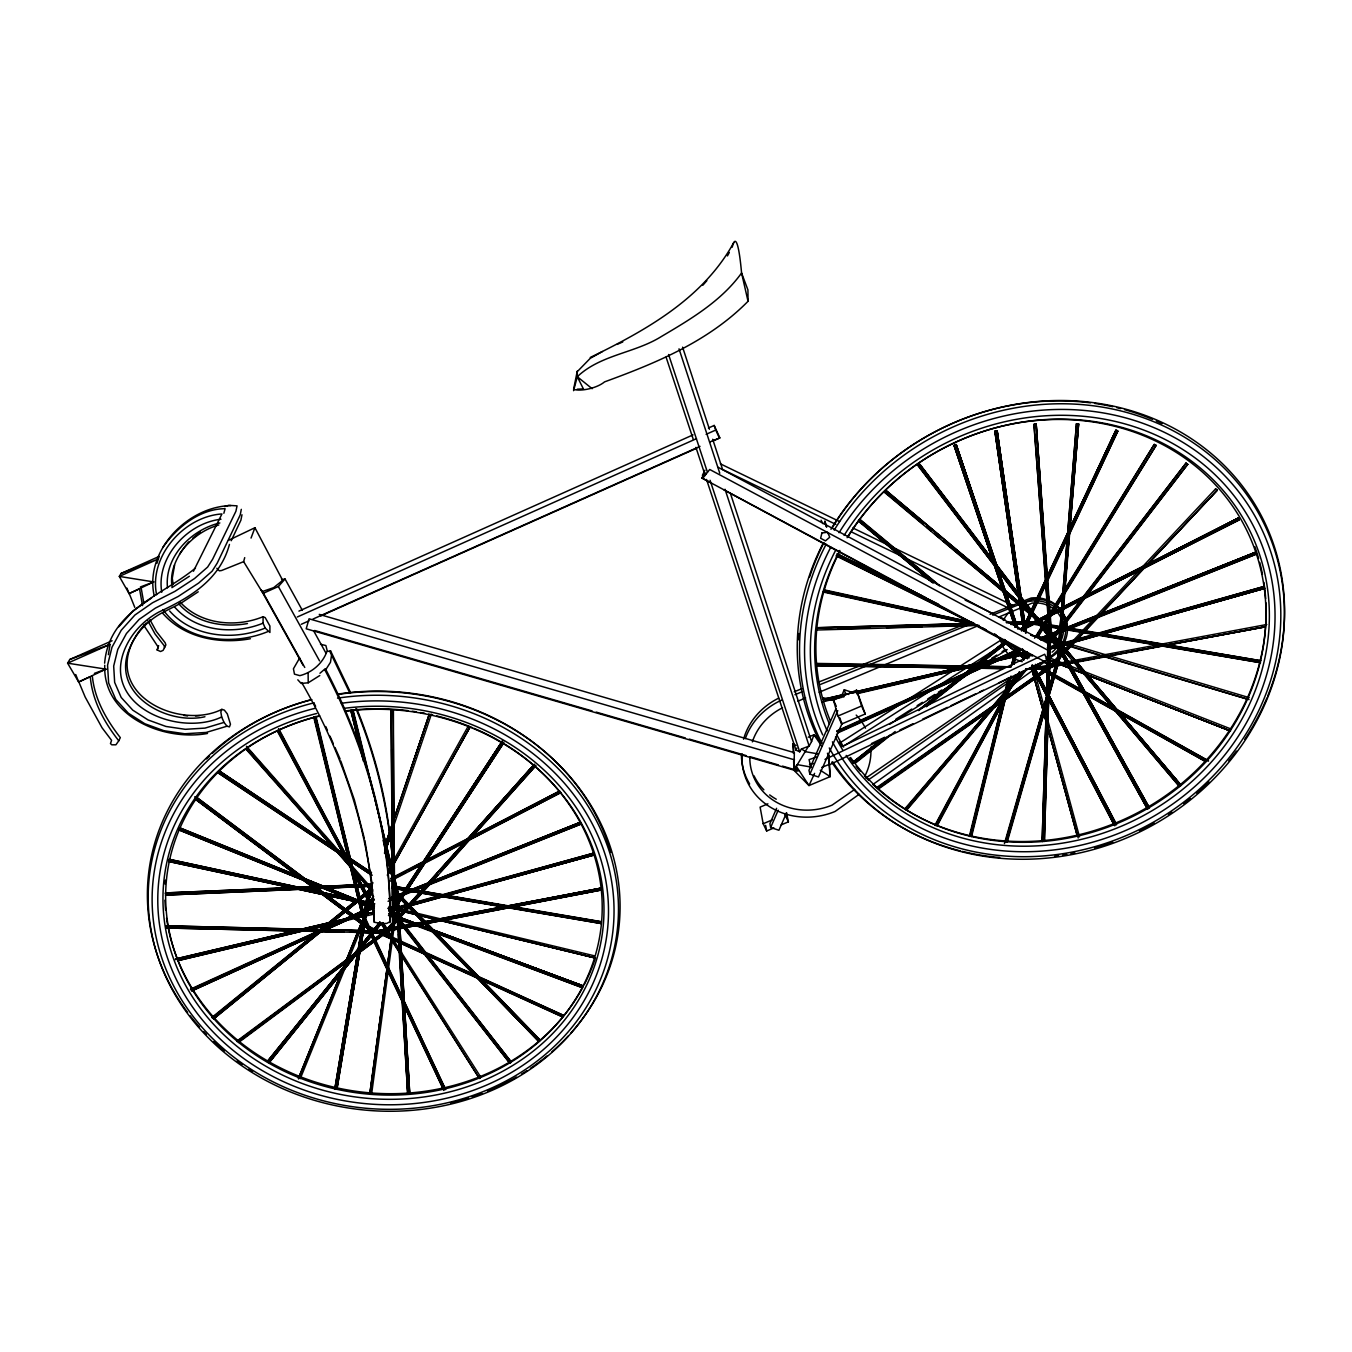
<?xml version="1.0" encoding="UTF-8"?>
<svg xmlns="http://www.w3.org/2000/svg" width="1352" height="1352" viewBox="0 0 1352 1352"><rect width="100%" height="100%" fill="white"/><g stroke="black" fill="none" stroke-linecap="round" stroke-linejoin="round"><path stroke-width="1.5" d="M884.631 492.449L886.118 490.556L1049.422 627.632L1049.034 628.511L1048.172 629.187L884.631 492.449L886.118 490.556L998.976 585.416M1043.541 662.074L1047.259 664.069L1047.884 643.282L718.149 467.302M1042.578 841.552L1046.516 702.972M1046.634 698.764L1047.462 669.358M1050.284 640.003L1044.386 841.4L1050.369 641.913L1048.932 685.937M1046.363 702.888L1042.155 841.316L1045.941 719.551M1046.499 698.68L1047.259 673.516M1046.194 711.152L1046.33 706.944M1046.533 700.657L1047.107 681.763M1047.242 677.555L1047.378 673.364M1044.437 826.461L1045.451 795.01M1045.789 784.515L1046.921 748.856M1047.124 742.569L1047.53 729.979M1047.8 721.596L1048.729 692.241M1260.571 662.717L1034.686 624.455L1035.159 622.224L1261.01 660.79L1165.678 644.769M1057.703 657.19L1076.429 423.92L1078.609 423.903L1059.545 657.123L1057.703 657.19L1076.496 423.818M1046.887 669.291L1046.921 667.246L1032.303 667.06L1046.989 667.313L1046.887 669.291L1025.914 668.97M1076.429 423.92L1078.541 424.004L1059.022 656.92M1059.377 652.729L1060.255 642.234M1060.61 638.026L1061.489 627.531M1062.013 621.227L1062.909 610.732M1063.432 604.445L1065.731 577.152M1066.069 572.944L1067.134 560.353M1067.488 556.162L1078.609 423.903M396.863 916.96L582.12 985.642L399.077 917.163L582.12 985.642L581.428 987.332L416.027 925.714M582.12 985.625L399.077 917.163M581.766 986.554L581.428 987.332L582.137 985.507L432.454 929.956M581.428 987.332L437.879 933.353M147.672 620.45L155.024 633.953L163.879 645.293L164.64 647.456L163.102 650.363L160.55 651.512L157.17 649.974L158.167 647.017L143.599 625.047M158.657 645.648L157.17 649.974M370.042 1094.292L393.99 917.602L395.46 917.095L371.665 1093.633M392.621 929.568L369.823 1093.683L393.99 917.602L395.866 918.092M331.46 655.602L330.496 662.243L325.257 670.474M408.169 890.867L391.607 888.061L600.677 922.774M600.846 922.436L396.085 886.692L600.964 921.625M1018.073 628.832L956.185 444.555L955.222 444.605L954.106 445.619L1015.2 627.396L993.737 563.277M373.152 931.443L372.56 932.086L195.432 799.252L372.56 932.086L373.794 930.463L196.851 797.545L370.431 927.945M562.584 1016.957L369.147 928.976L370.195 927.066L563.48 1015.369L563.159 1016.315L369.147 928.976L370.195 927.066M108.363 654.689L110.07 644.363L69.78 659.506L67.6 663.173L78.686 682.033L105.98 669.155L67.6 663.173L110.07 644.363M335.042 1089.34L362.556 923.517M364.398 923.872L336.885 1089.425L364.313 925.748M365.091 919.732L369.873 892.59L367.44 907.091M362.522 923.45L334.823 1088.951L357.553 954.309M365.361 919.529L366.409 913.31L365.327 919.478L363.958 920.577L443.912 1090.422M301.699 682.557C343.881 755.43 371.699 837.665 374.318 922.267L381.906 923.636L386.79 923.416L390.086 921.591C391.488 833.322 366.02 746.405 325.342 668.632L319.951 673.262M358.246 950.169L362.082 927.387M364.888 910.826L365.581 906.668M366.291 902.528L368.031 892.185L364.601 911.028L367.71 892.421L369.552 892.827M336.648 1089.036L364.279 925.681M368.133 902.933L369.873 892.59M156.883 563.412L159.198 556.399L121.072 573.451L119.314 576.408L129.116 593.646L153.722 581.918L119.314 576.408L157.576 559.305L121.072 573.451M319.258 614.383L794.351 752.675L793.945 770.268L809.003 785.563L830.162 776.623L829.503 764.252L821.813 767.378M174.594 565.085L172.279 578.267L173.141 584.503M374.318 922.267L374.082 915.169M241.298 509.349L240.217 514.909L217.25 563.074L212.112 571.186L198.659 583.05L178.244 596.452L155.412 608.096L139.171 619.385L126.446 633.513L117.776 649.433L113.686 666.063L114.65 682.405L121.19 697.463L132.783 710.155L148.095 719.957L165.975 726.463L185.325 729.319L205.031 728.103L224.01 722.424L227.001 726.21L229.451 726.886L230.465 724.233L227.305 713.873L224.347 710.104L221.863 709.361C181.54 729.539 110.239 697.852 130.705 646.34A83.621 75.323 18.4 0 1 146.354 622.951M241.974 514.74L240.893 520.216L231.209 540.716M573.569 390.677L577.287 376.735L577.27 371.124L573.586 389.359C580.938 391.657 597.043 388.176 604.581 381.872C656.328 362.978 708.583 341.346 748.045 301.276L747.926 289.92L741.572 273.003A152.032 10.562 -90 0 0 732.226 247.179M118.773 740.795L115.917 744.8L111.794 744.817L110.475 743.566L111.574 740.338L102.042 727.765L85.176 697.057L78.805 681.847L90.263 676.693C92.375 700.758 104.188 722.34 118.773 740.795L120.311 737.634C106.369 719.72 94.454 699.052 92.308 675.763M104.628 663.173C109.056 610.817 161.226 596.283 195.448 568.093M969.84 836.499L1008.575 677.825M1011.549 665.623L1016.028 647.304M971.581 836.584L1005.533 698.409M1006.344 695.046L1011.026 676.034M1013.899 664.271L1017.921 647.861M969.384 836.111L1008.507 677.639M1011.397 665.894L1015.943 647.439M971.108 836.28L1005.212 698.95M1007.764 688.692L1010.316 678.45M1013.865 664.102L1016.924 651.799M228.505 540.31L254.92 527.719L282.703 580.38L273.645 587.647L262.018 591.652L243.647 561.655L244.712 557.632M223.857 513.27L225.091 508.69C199.572 508.842 176.774 527.398 162.713 547.611M1005.415 842.11L1059.41 651.985L1060.458 652.019L1061.286 652.881L1059.292 652.408L1004.435 843.597M1007.189 842.11L1061.404 652.458L1006.767 841.603M327.759 651.41L330.547 650.802L330.142 652.171L349.982 693.39M1047.58 637.958L1046.651 639.58L1047.378 637.35L1249.18 697.649M1051.231 638.516L1036.156 424.021L1035.193 423.869L1033.925 424.579L1049.76 634.375M372.696 883.093L368.031 897.069L369.873 897.306L372.56 889.329L369.873 897.306L371.023 892.742M384.745 847.163L392.756 823.216M394.091 819.227L428.854 715.445L393.99 818.889M384.576 853.518L392.604 829.638M431.373 714.211L393.956 825.142M372.527 882.535L367.829 896.477L372.56 882.518M384.593 846.741L392.638 822.861M385.371 844.628L392.79 822.709M394.818 816.726L429.209 715.056M384.661 853.433L392.722 829.503M384.509 852.977L391.252 833.102M389.427 909.609L391.252 908.291L511.259 1061.996L510.65 1062.74L509.738 1063.078L389.427 909.609L391.252 908.291M1023.903 626.01L1022.112 629.812L1115.856 430.443L1117.783 431.22L1116.972 430.392L1115.958 430.139L1022.518 630.336M251.033 538.079L254.92 527.719M263.082 616.715L263.065 623.171L265.178 628.055L269.91 632.482L269.91 626.01L265.195 617.611L263.082 616.715C235.806 627.869 200.333 624.675 179.917 601.843M221.863 709.361L220.832 711.98L221.66 716.982L224.01 722.424M1058.853 641.068L1054.797 636.251L1181.073 785.242L1045.147 625.469L1043.744 626.145L1055.811 640.949M298.572 1078.964L366.443 910.91M1047.259 664.069L1047.614 663.19L701.772 477.932L705.288 472.913M298.471 1078.338L366.02 911.332L367.744 912.194L367.524 911.13M367.744 912.194L300.279 1078.642M298.471 1078.321L363.282 918.701M878.614 788.875L1057.061 663.308L1056.605 662.193L1055.946 661.534L877.448 787.793M730.384 493.328L811.555 741.606L809.155 746.034L801.466 748.974L799.657 751.797L795.99 750.106L796.835 748.062M776.589 808.293L769.896 823.638L770.64 827.525L778.921 830.246L786.492 812.941M770.64 827.525L778.194 810.203M835.891 708.921L808.969 770.319L809.899 774.138L818.467 776.994L842.195 723.168M840.927 697.395L844.29 689.723L852.943 692.68M809.899 774.138L837.784 710.611M843.682 697.125L845.372 693.289L844.29 689.723M814.597 773.344L809.003 785.563L796.074 765.874M1025.695 622.207L1045.349 580.38M1047.141 576.577L1115.958 430.139M1025.12 628.781L1066.998 539.499M1068.824 535.561L1117.884 430.933L1068.621 535.291M229.451 544.45C219.903 579.738 190.142 597.5 159.046 611.949A88.657 79.785 18.3 0 0 124.452 649.991C102.16 706.15 178.836 737.364 221.66 716.982M1025.627 626.382L1045.333 584.622M1047.124 580.836L1065.934 540.986M808.614 745.932L793.945 770.268L793.641 761.159M594.018 955.729L593.714 957.689L594.018 955.729L388.954 906.482M931.393 581.766L858.368 521.111L859.906 519.286L939.437 585.484M704.933 470.226L702.398 475.329L705.947 473.944M828.658 754.737L829.452 764.809L1047.868 659.438M600.558 923.585L600.88 921.777L391.725 886.608M363.958 920.577L365.716 920.289L365.327 919.512M935.347 825.599L1015.555 675.138M1023.481 660.266L1027.436 652.847L1023.447 660.232M935.043 825.041L1015.504 675.037M937.037 826.004L1019.492 671.944M1027.266 657.41L1029.261 653.709M733.798 242.498C703.192 298.555 645.631 330.513 590.266 357.452M936.733 825.447L1019.459 671.876M395.088 889.464L394.818 890.647L395.494 890.055M727.444 255.934L729.353 252.435M373.372 896.224L363.181 914.527L365.125 915.642L374.284 899.148L364.381 915.507L363.401 914.949L373.575 896.596M387.821 870.908L468.451 725.787M387.5 875.319L469.921 726.852M387.568 875.302L470.175 726.768L394.547 862.153M373.405 896.207L363.401 914.949M366.95 911.552L373.084 900.584M387.382 874.964L391.472 867.646M1185.957 463.246L1187.648 464.429L1185.957 463.246L1047.58 644.008M1036.105 636.724L1154.253 444.419L1156.061 445.433L1154.253 444.419L1034.55 638.195M1037.677 637.536L1156.061 445.433L1063.872 594.204M1037.221 637.215L1061.641 597.787M193.437 571.254L221.948 513.946C184.193 516.396 148.686 556.213 156.595 594.728M503.907 742.214L397.877 904.403L503.13 743.684L402.423 896.765M399.567 897.863L394.919 904.927L502.285 741.099L393.871 907.31L394.767 907.936M401.882 894.331L502.674 740.795M397.792 903.795L400.107 900.28M1035.75 667.229L1035.226 668.023L1031.982 665.319L1035.226 668.023L1036.545 666.468M1048.611 633.48L1050.47 633.699M1040.837 639.073L1041.124 640.138M1051.112 638.465L1058.819 628.443M1061.388 625.114L1186.076 463.043M1050.403 643.079L1187.766 464.209L1087.397 594.204M1050.098 642.538L1056.52 634.206M1060.39 629.204L1084.828 597.533M703.04 477.915L709.715 469.482L1048.003 650.295L1047.884 643.282M188.722 541.932C178.177 553.965 169.254 570.105 172.076 586.548M179.562 554.134C188.756 540.192 202.715 529.612 218.787 524.965M267.544 1061.928L371.715 932.272M374.352 928.993L379.625 922.419L374.335 928.908M381.129 923.534L269.082 1062.74L356.252 954.563M389.038 913.715L391.674 910.437M394.311 907.158L396.947 903.897L395.46 902.73L396.558 903.102M371.682 932.17L267.375 1061.438L349.391 959.903M352.044 956.624L370.566 933.708M374.538 928.79L379.827 922.25M358.888 951.284L381.349 923.433L360.173 949.51M389.275 913.597L391.911 910.318M268.913 1062.249L272.884 1057.348M275.521 1054.087L340.332 974.015M344.287 969.114L356.201 954.411M905.198 809.341L1010.265 685.751L904.792 808.935M906.533 810.304L1026.776 669.274L1007.51 691.582M906.144 809.882L973.254 731.55M976.009 728.356L996.542 704.375M999.297 701.164L1003.404 696.381M299.688 657.917L293.435 668.784L294.466 674.141L299.84 675.645C312.261 672.552 323.196 662.936 327.184 650.667L325.883 645.546L320.509 644.245M702.854 285.238L706.842 280.675M303.068 665.235L261.004 589.793L263.403 593.241L278.36 586.514L285.052 578.994L302.375 610.377M440.752 871.617L535.899 765.553L389.258 929.838L387.787 928.925L534.26 764.387L534.953 765.08M534.26 764.387L397.319 917.484L533.009 765.84M395.984 921.54L428.161 885.661M432.37 880.98L437.963 874.744M118.841 626.736L133.088 610.867L151.542 598.023M919.833 464.175L1059.14 646.864L1058.548 647.507L1057.196 648.098L1059.14 646.847L1057.196 648.098L918.16 465.341M1057.196 648.098L1059.14 646.864L919.647 464.497L1058.548 647.507L918.718 465.257M373.203 931.122L373.794 930.463L194.722 796.784M1217.239 490.235L1052.785 665.759L1051.045 664.238L1215.566 488.9L1216.563 489.542L1217.239 490.235L1052.262 665.319L1056.605 660.722M1059.495 657.647L1069.618 646.898M1072.508 643.822L1097.08 617.712M1099.97 614.636L1217.07 490.235L1215.566 488.9M577.287 371.631L590.249 358.331L602.417 351.537M393.195 912.516L391.674 913.749L388.801 910.454C392.249 917.771 395.866 909.812 388.987 907.783L393.195 912.516L389.004 907.767M164.369 647.794L165.89 644.904L165.147 642.741L156.325 631.418L149.903 619.655M997.151 430.815L994.886 431.305L1023.565 630.928L995.072 431.136L996.204 430.899L997.151 430.815L1026.185 632.685L997.151 430.815L1025.796 632.55M319.799 675.51L308.222 682.794L301.158 683.436L297.812 679.819M391.759 926.171L393.347 927.32L391.759 926.171L237.141 1041.615M1023.937 631.063L994.886 431.305L996.204 430.899M278.732 728.728L372.713 905.029L371.986 905.654L371.006 905.891L277.65 731.618M344.219 932.069L166.195 927.979L384.019 932.981L384.002 931.122L377.715 930.97M384.002 931.122L167.969 926.576M212.213 1017.904L316.469 932.863M319.731 930.21L370.228 889.024L212.044 1017.346M324.362 928.756L370.009 891.627M324.26 928.858L371.496 890.427M213.329 1018.394L321.032 931.224M332.457 921.979L370.009 891.593M583.608 389.308L577.287 376.735C600.474 354.647 634.832 353.176 661.382 336.513C690.652 319.207 721.376 301.074 741.572 273.003L748.045 301.276M192.846 538.079L200.299 532.147M853.112 762.934L882.636 739.392M918.701 710.628L1005.601 641.321L918.447 710.324M855.782 762.832L895.193 731.517M926.373 706.724L1006.817 642.792M1021.588 631.046L1029.785 624.523L1028.433 622.985M882.298 738.986L852.723 762.443L882.281 738.986M918.397 710.307L1005.432 641.237M1020.219 629.508L1023.498 626.905M855.41 762.342L889.92 735.032M931.021 702.516L968.843 672.62M981.991 662.21L1006.648 642.707M1024.732 628.393L1029.785 624.523M793.37 753.419L794.351 752.675M238.543 1042.544L393.347 927.32L238.527 1041.834M237.141 1040.905L392.114 925.85M397.268 894.297L395.764 894.703L397.032 915.625M1062.807 655.957L1147.375 808.8L1055.675 643.637L1056.605 642.386L1057.551 642.284L1085.115 692.004M1147.916 805.843L1057.551 642.284L1055.675 643.637L1147.916 809.121M859.095 794.334L835.097 811.453A67.701 61.516 -12.8 0 1 742.113 753.909M872.817 784.549L1033.925 669.578M1039.063 665.894L1044.2 662.226M1047.631 659.793L1054.492 654.892A34.78 31.485 -25.8 0 0 1058.413 651.208M877.245 787.151L1055.861 661.753L1057.061 663.308M878.411 788.233L1000.446 702.803M1003.877 700.387L1057.146 663.088M593.731 855.055L393.804 910.285L593.731 855.055L412.056 904.691M854.633 789.45L832.122 805.099A59.843 54.367 -12.8 0 1 749.819 757.019M868.491 779.817L1027.79 669.054M593.156 853.247L397.065 907.783M865.922 778.008L1013.121 676.929M198.237 591.804L180.898 603.245L162.054 612.845A83.875 75.509 18.4 0 0 129.386 648.808C110.475 693.559 166.144 725.669 204.946 716.746M171.924 587.647L189.364 576.256M839.998 742.84L903.897 702.043M907.446 699.778L955.374 669.189M960.697 665.792L1001.511 639.716M844.763 745.425L1002.931 644.617M889.836 724.199L975.198 669.916M978.747 667.651L984.087 664.255M987.653 661.99L1007.206 649.552M895.852 719.179L911.789 709.056M917.112 705.676L922.419 702.313M927.726 698.933L934.823 694.438M938.356 692.19L941.905 689.942M961.373 677.572L964.922 675.324M991.489 658.441L996.796 655.078M1002.119 651.698L1005.651 649.45M394.024 876.214L399.634 898.725L397.556 898.759M368.876 901.446L367.558 902.409L369.096 901.716L372.476 907.04M390.694 879.07L559.745 791.021L390.728 878.428M389.967 881.234L560.708 792.694L560.083 791.968M395.781 877.617L405.161 872.784M408.912 870.84L463.364 842.786M467.116 840.843L560.979 792.458M1025.12 627.007L1238.314 518.019L1026.793 625.418L1238.331 518.137L1239.226 519.912L1025.644 627.987M1025.982 628.342L1138.215 571.203M1141.95 569.31L1238.787 519.083M1029.531 625.807L1038.894 621.075M1042.629 619.182L1046.38 617.289M1050.115 615.397L1059.478 610.665M1063.23 608.772L1078.203 601.201M1085.69 597.415L1089.442 595.522M1093.177 593.629L1138.114 570.916M1141.865 569.023L1239.209 519.793M956.117 445.045L954.106 445.619L1014.98 625.689M1043.575 626.567L1045.147 625.469L1180.533 785.918M841.772 746.676L1032.353 654.757M871.432 743.583L884.715 737.246M899.891 730.012L913.175 723.675M922.656 719.146L947.313 707.383M951.115 705.575L975.772 693.813M979.575 692.004L983.36 690.196M998.537 682.963L1011.82 676.625M1021.301 672.096L1040.279 663.055M190.446 989.765L374.369 905.587L168.645 861.444L372.51 905.164L212.146 870.232M190.564 989.089L374.369 905.587M373.338 908.172L191.578 990.982L362.201 913.192L193.606 989.444M836.702 731.635L1019.78 648.69M836.685 730.993L1019.577 648.707M837.648 732.987L1022.349 649.67L985.828 665.911M839.491 731.517L981.974 667.635M298.944 611.104L693.018 434.888M708.397 428.026L714.177 425.441L719.856 437.896L712.149 441.343M297.288 617.002L696.466 438.656M706.116 434.347L715.749 430.037L714.177 425.441M301.31 624.269L309.017 620.838M312.87 619.115L700.015 446.363M709.648 442.053L719.856 437.896M320.863 615.937L696.736 448.222M69.78 659.506L112.081 640.763M617.036 344.405L622.765 341.955M833.423 700.032L856.56 690.162L865.212 713.991L841.688 723.979L838.037 716.002L833.423 700.032L836.313 706.319M838.037 716.002L861.579 705.981L856.56 690.162M808.242 737.178L813.938 734.761L821.999 743.042M767.902 803.832L760.111 807.127L763.17 823.723L766.668 830.99L773.919 827.948M763.17 823.723L772.229 819.92M781.169 824.889L788.402 821.847L786.475 812.637M797.917 701.181L805.657 697.936M819.211 692.258L977.902 625.807M999.196 616.901L1032.1 603.127A30.741 27.817 -25.8 0 1 1061.016 617.915M480.315 1078.119L479.419 1078.49L379.963 921.946M314.594 718.656L364.347 924.667L366.257 924.193L365.53 924.802L315.472 716.644L366.409 924.447L365.53 924.802M364.347 924.667L365.226 924.312M243.647 561.655L221.576 570.51L219.345 570.848L216.878 568.279M794.959 694.674L802.784 691.531M820.41 684.433L967.288 625.368M992.74 615.126L1031.914 599.375A34.78 31.485 -25.8 0 1 1060.238 609.515M374.453 906.753L370.262 907.885L369.806 906.888L373.71 905.316M389.291 899.063L580.16 822.371L580.921 824.128L388.075 901.294M1039.941 638.938L1255.095 552.495L1255.602 553.407L1255.788 554.354L1042.341 639.783M1254.791 552.545L1039.553 638.431L1254.791 552.545L1255.788 554.354M580.16 822.371L389.139 898.522L580.16 822.371L580.549 823.267M1047.834 636.944L1255.484 554.421M393.787 898.421L580.904 824.061M794.249 691.734L802.074 688.641M817.74 682.439L858.858 666.181M862.762 664.626L962.607 625.131M990.019 614.281L1019.391 602.671M1023.295 601.116L1031.137 598.023A34.713 31.434 -25.9 0 1 1066.66 626.213M140.371 586.988L153.722 581.918M510.042 1061.945L511.259 1061.996L391.032 908.933M94.37 673.38L105.98 669.155M816.861 756.985L809.071 759.621L810.879 767.615M809.493 764.657L813.363 763.356M824.973 759.452L1044.707 654.25L1047.293 660.52M263.065 623.171C234.166 635.034 196.564 631.654 174.949 607.42M265.178 628.055C233.828 641 193.032 637.333 169.625 610.986M267.797 631.621C233.389 645.867 185.765 641.845 163.017 609.617M224.702 506.544L228.691 505.344L237.056 505.851L235.924 511.242L212.653 559.187L207.616 567.08L194.57 578.504L174.966 591.348L152.523 602.772L134.913 615.025L121.224 630.252L111.946 647.321L107.552 665.252L108.633 682.997L115.816 699.491L128.372 713.231L144.816 723.742L163.964 730.722L184.768 733.764L206.163 732.446L227.001 726.21M219.852 522.954C191.071 529.646 164.234 556.973 167.496 587.85M1047.513 648.03L1055.608 645.732M1059.647 644.583L1264.052 586.481L1264.323 587.444M1047.394 647.456L1057.534 644.617M1061.573 643.467L1264.052 586.481L1264.543 588.39L1048.003 649.602L1264.543 588.39L1104.567 633.158M1051.941 647.895L1055.98 646.763M1076.226 641.085L1098.5 634.848M395.156 907.699L592.937 853.399L593.494 855.208M401.966 907.446L406.006 906.33M1036.021 424.443L1033.925 424.579M175.49 959.633L295.682 930.92M301.8 929.466L373.101 912.431L354.765 916.639M302.29 931.055L178.058 960.596L304.318 930.632M312.481 928.638L336.918 922.824M308.391 929.669L336.901 922.909M373.575 914.206L340.518 921.827M823.621 699.863L842.009 695.519M852.216 693.12L1025.83 652.12L849.935 693.12L960.19 667.347M293.637 931.089L175.439 959.024L295.665 930.666M348.647 918.076L299.738 929.635L373.084 912.397M964.28 666.401L1003.083 657.325M1009.217 655.906L1023.515 652.56M821.796 701.992L842.245 697.193M856.56 693.83L1026.202 653.996M178.058 959.988L301.445 931.004M313.782 928.097L334.35 923.281M825.616 700.488L835.84 698.105M858.334 692.883L968.708 667.263M976.888 665.353L985.067 663.46M995.275 661.077L1025.948 653.962M995.832 431.237L996.948 431.001L1025.526 632.973M378.797 931.19L600.508 888.247L600.863 890.072L379.135 932.626L378.678 930.514L600.508 888.247L378.678 930.514L379.135 932.626L600.863 890.072L600.744 889.227M283.278 579.332L285.052 578.994M1265.371 626.872L1041.682 668.125L1041.682 666.485L1266.807 624.506M383.157 931.173L426.674 922.926M430.815 922.132L600.761 889.92M1052.008 666.215L1066.491 663.545M1070.615 662.767L1105.767 656.278M1109.908 655.5L1264.982 626.821L1042.02 668.733L1042.037 667.111M247.484 623.559C223.384 627.903 195.634 623.103 178.886 603.938M250.407 638.736C219.514 644.431 184.109 637.941 162.764 613.318M195.482 715.918L199.454 715.664M207.515 733.46C163.761 741.572 102.718 716.594 104.746 665.252M577.27 389.19L582.83 388.937M165.333 893.621L295.801 887.791M300.009 887.605L371.563 884.411M314.796 888.568L165.451 895.092L371.648 886.219M319.004 888.382L367.389 886.253L337.932 887.402M318.903 886.439L165.316 892.945L371.563 884.36L323.111 886.27M182.283 893.74L201.211 892.979M213.836 892.455L234.859 891.61M245.388 891.171L266.412 890.309M276.94 889.886L300.076 888.94M308.493 888.602L314.796 888.348M319.004 888.179L333.724 887.571M817.656 628.325L970.905 623.745M1008.693 622.613L1038.082 621.734L1006.564 622.579M817.453 629.998L978.983 625.334M1010.738 624.472L1038.049 623.694M970.854 623.559L817.453 627.717L970.618 623.509M1006.277 622.545L1035.649 621.734M838.24 628.832L869.742 628.021M886.54 627.582L922.233 626.652M932.728 626.365L974.724 625.283M1012.513 624.286L1023.025 624.016M1027.216 623.914L1035.615 623.694M816.169 664.035L1011.313 666.806L816.219 663.409M1000.7 668.513L816.152 665.674L1002.829 668.598M818.315 665.083L828.793 665.285M860.244 665.843L914.746 666.823M935.719 667.212L1000.7 668.378M350.506 932.204L384.019 932.981L354.731 932.221M323.246 929.652L166.127 925.85L371.225 930.987M327.438 929.753L371.428 930.818M375.4 931.106L383.782 931.308L383.799 933.167M168.527 927.354L172.718 927.455M199.91 928.165L231.293 928.993M250.12 929.483L287.79 930.463M302.425 930.852L344.27 931.951M230.871 505.597C187.201 506.544 144.106 551.396 154.28 596.181M220.984 519.236C187.387 523.004 155.903 557.497 161.75 592.244M392.891 922.047L391.117 709.885L392.638 921.743L393.973 922.132L393.398 709.783M183.635 715.394L187.573 715.985M1035.125 622.816L1161.537 644.076M412.309 891.576L600.643 923.433L509.687 907.75M1038.86 624.573L1057.484 627.784M1061.624 628.494L1094.748 634.189M1098.889 634.899L1154.794 644.498M1160.996 645.58L1260.368 662.649M400.107 888.872L408.372 890.292M416.653 891.728L437.321 895.277M441.462 896.004L460.069 899.198M464.192 899.908L501.406 906.33M797.004 764.59L810.997 767.057M818.095 753.926L805.843 751.763L801.466 748.974M168.763 859.889L374.825 903.863L169.068 859.297L372.915 903.305M823.79 590.334L973.693 622.833M823.334 592.058L977.31 625.604M168.966 860.835L208.022 869.336M823.892 589.793L971.666 622.207M823.452 591.534L975.198 624.996M593.714 957.689L388.294 907.902L593.477 957.486L404.789 911.282M396.491 894.872L407.865 1093.869M314.627 630.488L592.125 710.932M596.164 712.098L685.295 737.938M689.334 739.105L746.05 755.548M750.106 756.714L778.465 764.945M782.504 766.111L798.711 770.809L795.922 767.733M794.486 759.841L309.067 618.793L306.194 628.798L797.122 771.062L794.317 768.206M1046.651 639.58L1249.062 699.609M1050.487 640.172L1066.66 645.022M1072.727 646.831L1098.99 654.706M1105.057 656.514L1246.527 698.899M845.372 693.289L848.853 694.472M398.975 917.535L416.703 924.109M420.641 925.579L428.516 928.503M388.97 914.037L392.908 915.507M389.241 913.496L393.178 914.966M388.446 915.456L392.384 916.943M398.299 919.123L412.073 924.261M402.49 920.087L412.309 923.771M416.247 925.241L433.941 931.883M1231.385 729.15L1047.242 656.971M1046.347 659.032L1054.154 662.091M1058.109 663.612L1230.59 730.942M1230.337 730.925L1060.036 664.373L1230.337 730.925L1073.792 669.341M1046.38 658.559L1054.222 661.652M1062.047 664.728L1069.871 667.803M179.309 828.37L364.803 903.153L179.444 827.728L323.703 886.287M305.315 880.963L178.515 829.722L348.377 898.488M311.163 883.329L346.281 897.525M352.128 899.891L365.784 905.401L352.145 899.807M352.28 900.06L367.913 906.381M327.59 887.875L356.844 899.739M360.73 901.328L366.578 903.711M178.65 829.08L188.401 833.052M192.305 834.64L305.366 880.727M313.157 883.904L319.004 886.287M322.908 887.875L346.298 897.424M1048.949 627.429L886.118 491.165M370.076 927.776L563.48 1015.369L562.347 1016.67L428.516 955.391M811.555 741.606L813.938 734.761L821.678 746.05M384.56 935.263L392.198 938.761M396.018 940.519L424.697 953.633M720.379 463.837L839.626 521.568M852.875 527.973L1013.763 605.882M721.9 469.144L835.823 524.373M851.016 531.725L900.381 555.655M904.167 557.497L1008.592 608.113M965.176 600.102L993.551 613.926M999.229 616.681L1004.908 619.436M837.142 554.371L938.677 604.327M836.026 555.892L969.35 621.683M973.44 623.61L986.267 630.015L982.481 628.021M921.506 595.624L837.057 553.779L925.461 597.533M837.817 556.23L969.333 621.497M701.772 477.932L711.067 482.934M724.064 489.948L1032.404 656.075M1035.379 664.373L1208.587 760.939L1037.085 664.728M1035.919 666.739L1205.781 761.615M1045.045 671.285L1205.223 761.362M793.303 751.458L793.033 743.634L796.007 745.527M820.275 770.234L830.162 776.623L828.303 755.717M218.99 771.519L334.654 848.397M338.152 850.729L371.445 872.851M338.608 853.061L217.841 772.634L370.296 874.288M342.107 855.377L349.103 860.041M332.845 846.808L219.21 770.86L371.479 872.767M336.344 849.14L371.293 872.513M218.044 771.992L338.676 852.842M195.871 798.745L372.577 931.934M1047.09 642.42L1048.628 643.637M577.287 376.735L592.142 388.7M859.686 519.743L939.319 585.72M1004.316 639.597L1025.441 657.106M994.666 634.325L1023.87 658.576M933.117 583.135L858.588 520.672L929.889 580.143M994.869 634.358L1024.123 658.627M1032.235 665.37L1035.497 668.074M1004.35 639.513L1027.081 658.424M994.717 634.223L1023.886 658.559M1003.809 589.489L1018.326 601.691M1021.537 604.395L1024.765 607.099M1032.827 613.876L1039.282 619.3M884.631 491.841L923.382 524.424M926.61 527.145L931.46 531.218M934.688 533.939L939.522 538.012M942.75 540.716L1044.471 626.263M394.767 889.802L540.276 1040.296L394.361 890.258L539.617 1041.023M538.873 1041.53L394.547 892.709L538.789 1041.31L476.293 976.567M399.279 896.748L412.36 910.302M415.267 913.31L418.174 916.318M421.08 919.343L471.933 972.037M372.172 888.839L246.47 746.27M246.081 749.278L372.087 891.61M275.791 782.132L246.486 748.873L372.831 891.103L247.433 748.281M278.58 785.309L285.559 793.218M288.348 796.396L372.053 891.441M1066.373 650.954L1070.463 655.737M1081.347 668.513L1085.436 673.313M1089.526 678.112L1093.599 682.895M1096.32 686.089L1101.762 692.477M1104.483 695.672L1108.572 700.471M1111.293 703.665L1115.383 708.465M1120.825 714.853L1180.702 785.14L1121.146 714.684M1059.85 645.749L1179.586 786.509M1061.557 644.262L1118.442 711.49M1051.873 635.761L1054.577 638.972M1060.002 645.377L1062.706 648.588M1065.41 651.782L1069.483 656.599M1073.556 661.398L1080.332 669.409M1087.092 677.42L1110.144 704.662M1115.552 711.084L1179.248 786.391M1066.238 651.039L1070.294 655.855M1081.11 668.665L1085.166 673.482M1089.222 678.298L1093.278 683.098M1095.982 686.309L1101.39 692.714M1104.094 695.925L1108.15 700.742M1110.854 703.936L1113.558 707.147M1120.318 715.157L1123.022 718.368M1125.726 721.579L1131.134 727.984M1133.838 731.195L1139.246 737.601M1141.95 740.812L1146.006 745.628M1148.71 748.822L1154.118 755.244M1156.822 758.438L1168.99 772.871M1171.694 776.082L1179.806 785.698M281.52 578.943L282.703 580.38M398.654 920.543L420.556 948.631M423.142 951.943L509.738 1063.078M919.073 464.598L921.642 467.944M924.21 471.29L943.426 496.37M945.994 499.716L965.21 524.779M967.778 528.125L990.847 558.224M993.399 561.57L1012.631 586.65M1015.2 589.996L1017.752 593.325M1020.321 596.671L1058.768 646.831M917.974 465.663L1057.585 648.115M382.667 923.027L391.708 937.223M393.973 940.772L480.873 1077.307M370.938 907.75L374.335 913.09M382.971 922.622L391.962 936.851M382.988 922.656L391.995 936.902M371.293 907.344L373.541 910.893M381.416 923.365L384.796 928.706M390.424 937.612L399.415 951.859M402.795 957.199L479.267 1078.254M263.403 593.241L304.758 667.449M1057.551 642.859L1149.47 808.006L1087.16 695.688M1055.675 643.062L1060.762 652.272M278.36 586.514L319.545 660.891M313.579 630.691L325.798 652.847M821.053 520.216L822.912 523.663M278.428 729.269L372.713 905.029M313.698 702.702L315.624 706.285M277.937 731.06L343.104 853.534M348.039 862.813L351.976 870.232M354.934 875.809L368.758 901.784M1034.905 668.953L1116.566 824.72L1035.024 668.665M1033.131 669.781L1114.944 825.7M1022.534 649.044L1026.405 656.464M1038.032 678.772L1046.735 695.486M1048.679 699.204L1113.558 823.706M1033.063 669.764L1046.651 695.722M1048.577 699.44L1114.521 825.565M1034.956 668.648L1046.566 690.923M1048.493 694.641L1116.16 824.585M389.258 929.838L387.534 928.418L393.128 922.165L387.787 928.925M324.919 670.051C365.699 747.69 391.269 834.471 389.917 922.639M330.547 650.802L350.32 692.055M784.92 814.563L788.402 821.847M365.716 920.289L445.636 1089.661L372.273 932.998M366.037 919.664L369.62 927.303M364.279 919.952L387.483 969.604M389.258 973.423L443.676 1089.932M715.749 430.037L719.281 437.761M861.579 705.981L865.212 713.991M325.748 726.531L327.438 730.367M329.972 736.113L333.352 743.769M335.042 747.588L340.113 759.08M134.794 607.386L129.201 593.494L139.526 588.813L142.518 605.595M126.919 588.137L129.116 593.646M75.729 674.53L78.686 682.033M356.928 709.107C372.831 748.4 384.323 789.703 389.511 831.801M355.88 708.516C375.907 756.647 387.973 807.921 392.536 859.821L392.638 863.894M340.788 761.007L354.308 799.657L364.313 838.324M1018.141 628.95L956.185 444.555L997.573 568.516M998.908 572.521L1017.617 628.494M954.174 445.129L992.402 559.272M668.581 354.511L707.451 472.287M710.07 480.281L799.657 751.797M666.097 357.165L693.272 439.366M695.925 447.377L705.203 475.448M706.521 479.453L795.99 750.106M682.591 347.16L709.428 429.26M712.707 439.265L722.526 469.296M679.008 348.833L719.771 473.217M725.027 489.255L809.155 746.034M826.697 527.111L824.855 521.061L826.224 526.688M839.947 717.946L841.688 723.979M1264.221 587.36L1264.492 588.34M1032.827 665.252L1079.504 836.82M1031.407 667.668L1078.22 838.003M1031.373 667.635L1077.206 835.57L1044.15 713.788M1032.032 669.155L1034.229 677.267M1035.328 681.323L1043.051 709.732M370.549 908.307L369.654 906.296L373.558 904.741L369.806 906.888M352.737 710.51L374.149 796.429M375.163 800.519L390.965 863.945M350.861 710.527L363.468 761.26M383.14 840.386L392.722 878.935M394.243 885.019L397.775 899.232M350.861 710.56L361.018 751.475M385.878 851.709L392.993 880.338M353.109 709.986L391.353 865.5M393.871 875.741L399.634 898.725M351.233 710.053L359.784 744.918M385.979 851.574L392.519 878.242M313.664 716.881L364.499 924.92M315.945 716.357L366.409 924.447M765.638 825.413L766.668 830.99M141.216 588.255L143.853 603.144M364.837 840.352L371.597 880.946L373.777 911.147M1026.979 651.867L1027.875 658.103M1028.466 653.793L1029.058 657.951M390.001 835.942L391.742 850.442M793.033 743.634L793.827 751.881M1051.924 638.076L1036.156 424.021L1046.955 574.837M1034.06 424.139L1049 629.778M1047.259 579.028L1048.155 591.585M1048.459 595.776L1049.507 610.445M1049.811 614.636L1050.859 629.288M397.725 896.866L409.724 1093.667L398.096 896.579L399.195 915.422M397.268 919.816L407.679 1093.548L402.355 1001.308M399.567 921.692L404.299 1003.336M404.552 1007.51L409.538 1093.329M396.153 894.416L396.761 904.894M397.133 911.18L397.37 915.372M397.623 919.563L398.215 930.041M398.468 934.232L399.55 953.092M399.803 957.284L400.885 976.161M401.138 980.352L401.983 995.021M308.104 672.823L308.222 682.794M393.06 710.003L394.818 921.912L392.638 921.743L391.674 749.566M834.201 530.085A246.825 223.012 -25.9 0 1 1199.68 447.258A246.825 223.012 -25.9 0 1 1197.449 794.114A246.825 223.012 -25.9 0 1 832.714 761.818M829.486 756.714A246.825 223.012 -25.9 0 1 827.407 753.25M821.593 742.62A246.825 223.012 -25.9 0 1 826.157 544.231M839.051 532.739A242.43 218.973 -25.9 0 1 1202.165 455.573A242.43 218.973 -25.9 0 1 1186.481 799.995A242.43 218.973 -25.9 0 1 829.266 747.96M822.692 734.897A242.43 218.973 -25.9 0 1 830.787 547.222M844.121 535.426A236.532 213.667 -25.9 0 1 1199.562 461.302A236.532 213.667 -25.9 0 1 1180.448 798.356A236.532 213.667 -25.9 0 1 832.426 741.825M827.12 730.807A236.532 213.667 -25.9 0 1 835.992 549.639M847.096 537.69A231.445 209.104 -25.9 0 1 1189.608 459.714A231.445 209.104 -25.9 0 1 1188.222 784.751A231.445 209.104 -25.9 0 1 846.166 755.413M842.752 750.056A231.445 209.104 -25.9 0 1 835.502 737.144M829.435 724.047A231.445 209.104 -25.9 0 1 839.845 550.416M848.008 536.761A229.08 207.042 -25.9 0 1 1185.315 458.446A229.08 207.042 -25.9 0 1 1189.033 778.515A229.08 207.042 -25.9 0 1 850.577 757.509M843.665 747.048A229.08 207.042 -25.9 0 1 836.499 734.254M830.365 720.954A229.08 207.042 -25.9 0 1 838.95 553.019M798.576 639.766A245.658 222.134 -26 0 1 798.846 633.48M809.561 577.135A245.658 222.134 -26 0 1 823.993 542.575M831.902 528.362A245.658 222.134 -26 0 1 1090.489 402.845M1094.579 403.403A245.658 222.134 -26 0 1 1112.73 406.715M1116.701 407.628A245.658 222.134 -26 0 1 1120.639 408.608M1124.543 409.656A245.658 222.134 -26 0 1 1152.479 419.34M1156.315 420.996A245.658 222.134 -26 0 1 1161.993 423.615M830.956 529.274A248.058 224.212 -26 0 1 1147.611 416.315A248.058 224.212 -26 0 1 1267.703 695.993M1266.925 697.869A248.058 224.212 -26 0 1 1244.769 739.257M1236.455 751.053A248.058 224.212 -26 0 1 1228.765 760.804M1209.094 782.064A248.058 224.212 -26 0 1 1196.774 793.269M1190.385 798.559A248.058 224.212 -26 0 1 1183.811 803.663M1171.914 812.146A248.058 224.212 -26 0 1 1168.432 814.445M1154.219 823.081A248.058 224.212 -26 0 1 1139.466 830.855M1112.696 842.228A248.058 224.212 -26 0 1 1094.917 848.008M1074.908 852.943A248.058 224.212 -26 0 1 1070.869 853.754M1066.812 854.498A248.058 224.212 -26 0 1 1062.74 855.174M1058.667 855.782A248.058 224.212 -26 0 1 1054.594 856.34M999.669 857.506A248.058 224.212 -26 0 1 962.218 851.354M960.19 850.847A248.058 224.212 -26 0 1 831.733 762.173M820.377 743.008A248.058 224.212 -26 0 1 822.962 543.639M1254.842 546.749A230.347 208.276 -26 0 1 1258.611 558.41M1259.709 562.364A230.347 208.276 -26 0 1 1262.464 574.346M1263.883 582.391A230.347 208.276 -26 0 1 1265.675 598.666M1265.911 602.772A230.347 208.276 -26 0 1 1126.554 818.213A230.347 208.276 -26 0 1 873.189 784.684M868.761 780.357A230.347 208.276 -26 0 1 864.401 775.811M860.159 771.113A230.347 208.276 -26 0 1 856.086 766.263M853.467 762.967A230.347 208.276 -26 0 1 849.698 757.948M841.535 745.729A230.347 208.276 -26 0 1 839.372 742.113M337.527 698.156A235.501 207.633 6.5 0 1 608.434 969.012A235.501 207.633 6.5 0 1 217.588 1046.617A235.501 207.633 6.5 0 1 313.867 702.871M341.38 703.277A231.293 203.848 6.5 0 1 603.533 971.53A231.293 203.848 6.5 0 1 219.531 1045.13A231.293 203.848 6.5 0 1 314.915 708.347M344.506 708.296A225.666 198.896 6.5 0 1 597.821 971.48A225.666 198.896 6.5 0 1 223.029 1041.648A225.666 198.896 6.5 0 1 316.689 713.501M345.064 711.338A220.815 194.671 6.5 0 1 593.646 968.539A220.815 194.671 6.5 0 1 226.916 1037.643A220.815 194.671 6.5 0 1 318.497 716.34M473.893 728.289A218.601 192.812 6.5 0 1 549.858 1031.559A218.601 192.812 6.5 0 1 201.482 1003.37A218.601 192.812 6.5 0 1 319.647 715.799M345.943 710.848A218.601 192.812 6.5 0 1 408.101 710.645M412.242 711.203A218.601 192.812 6.5 0 1 416.365 711.811M420.472 712.504A218.601 192.812 6.5 0 1 424.579 713.248M428.652 714.076A218.601 192.812 6.5 0 1 432.708 714.971M436.73 715.918A218.601 192.812 6.5 0 1 472.017 727.494M206.569 758.945A234.437 206.89 6.6 0 1 209.476 756.072M212.45 753.25A234.437 206.89 6.6 0 1 311.061 699.711M337.763 694.134A234.437 206.89 6.6 0 1 610.817 852.166M337.73 694.438A236.685 208.783 6.5 0 1 584.605 795.584A236.685 208.783 6.5 0 1 570.899 1033.08M568.144 1036.122A236.685 208.783 6.5 0 1 551.886 1051.856M547.154 1055.861A236.685 208.783 6.5 0 1 530.423 1068.333M526.925 1070.649A236.685 208.783 6.5 0 1 521.602 1073.995M516.481 1077.037A236.685 208.783 6.5 0 1 487.531 1091.149M481.887 1093.379A236.685 208.783 6.5 0 1 472.287 1096.776M468.4 1098.044A236.685 208.783 6.5 0 1 450.622 1102.928M252.486 1071.274A236.685 208.783 6.5 0 1 248.988 1069.094M242.143 1064.548A236.685 208.783 6.5 0 1 237.107 1060.999M224.246 1050.994A236.685 208.783 6.5 0 1 213.616 1041.564M206.417 1034.466A236.685 208.783 6.5 0 1 203.628 1031.559M199.572 1027.114A236.685 208.783 6.5 0 1 190.142 1015.758M187.59 1012.411A236.685 208.783 6.5 0 1 311.889 699.677M595.505 957.723A219.818 193.978 6.6 0 1 584.165 984.797M583.185 986.656A219.818 193.978 6.6 0 1 392.638 1093.7A219.818 193.978 6.6 0 1 193.082 989.901M192.001 988.16A219.818 193.978 6.6 0 1 166.549 918.177M165.603 910.2A219.818 193.978 6.6 0 1 164.944 900.178M165.113 884.157A219.818 193.978 6.6 0 1 165.383 880.152M1025.222 602.333A33.445 30.285 -25.8 0 1 1065.731 628.088M1065.748 630.015A33.445 30.285 -25.8 0 1 1049.946 656.818M1022.264 661.669A33.445 30.285 -25.8 0 1 1000.226 637.603M1003.319 620.433A33.445 30.285 -25.8 0 1 1009.234 612.067M870.772 747.132A62.26 56.581 -12.9 0 1 864.807 776.2M823.267 697.835A62.26 56.581 -12.9 0 1 834.438 700.894M856.205 715.09A62.26 56.581 -12.9 0 1 865.483 728.187M1062.317 621.143A30.741 27.817 -25.8 0 1 1063.534 628.072M1063.551 629.829A30.741 27.817 -25.8 0 1 1061.151 640.375M1057.348 646.763A30.741 27.817 -25.8 0 1 1052.042 652.188M1061.506 611.036A34.78 31.485 -25.8 0 1 1067.505 627.615M1067.522 629.61A34.78 31.485 -25.8 0 1 1061.726 647.05M745.324 738.564A67.701 61.516 -12.8 0 1 781.439 700.184M752.354 741.876A59.843 54.367 -12.8 0 1 782.521 707.789M749.633 783.923A67.482 61.347 -12.9 0 1 741.42 754.653M743.566 739.206A67.482 61.347 -12.9 0 1 778.651 698.156M776.268 799.218A59.64 54.215 -12.9 0 1 769.677 794.908M763.863 789.805A59.64 54.215 -12.9 0 1 754.027 775.828M1048.408 635.761L1047.58 665.167L1048.408 635.761M1051.264 640.747L1051.079 641.727L1040.82 639.479L1051.079 641.727L1051.721 639.766L1031.069 635.271L1051.721 639.766L1051.264 640.747M1028.179 654.943L1030.156 654.588L1028.179 654.943M821.932 532.958L820.63 538.265L825.464 540.885L829.756 537.2L827.576 532.299L821.932 532.958M1021.166 672.924L1012.986 682.54L1021.098 672.84M321.1 931.41L213.498 1018.952L320.999 931.494M1026.912 624.32L1020.354 629.559L1026.912 624.32M373.693 907.952L367.947 910.572L373.693 907.952M843.766 694.539L823.351 699.322L843.8 694.539M1046.82 669.223L1025.864 668.902L1046.82 669.223M371.868 875.2L352.618 862.373L371.885 875.116M392.486 913.208L388.277 908.476L392.486 913.208M1052.076 633.057L1046.668 626.652L1052.093 633.057M372.831 906.634L370.583 903.068L372.848 906.634M1027.3 658.644L1022.416 649.366L1027.25 658.627M397.049 896.714L395.021 888.517L397.049 896.697M1027.452 657.951L1026.557 651.715L1027.452 657.951"/></g></svg>
